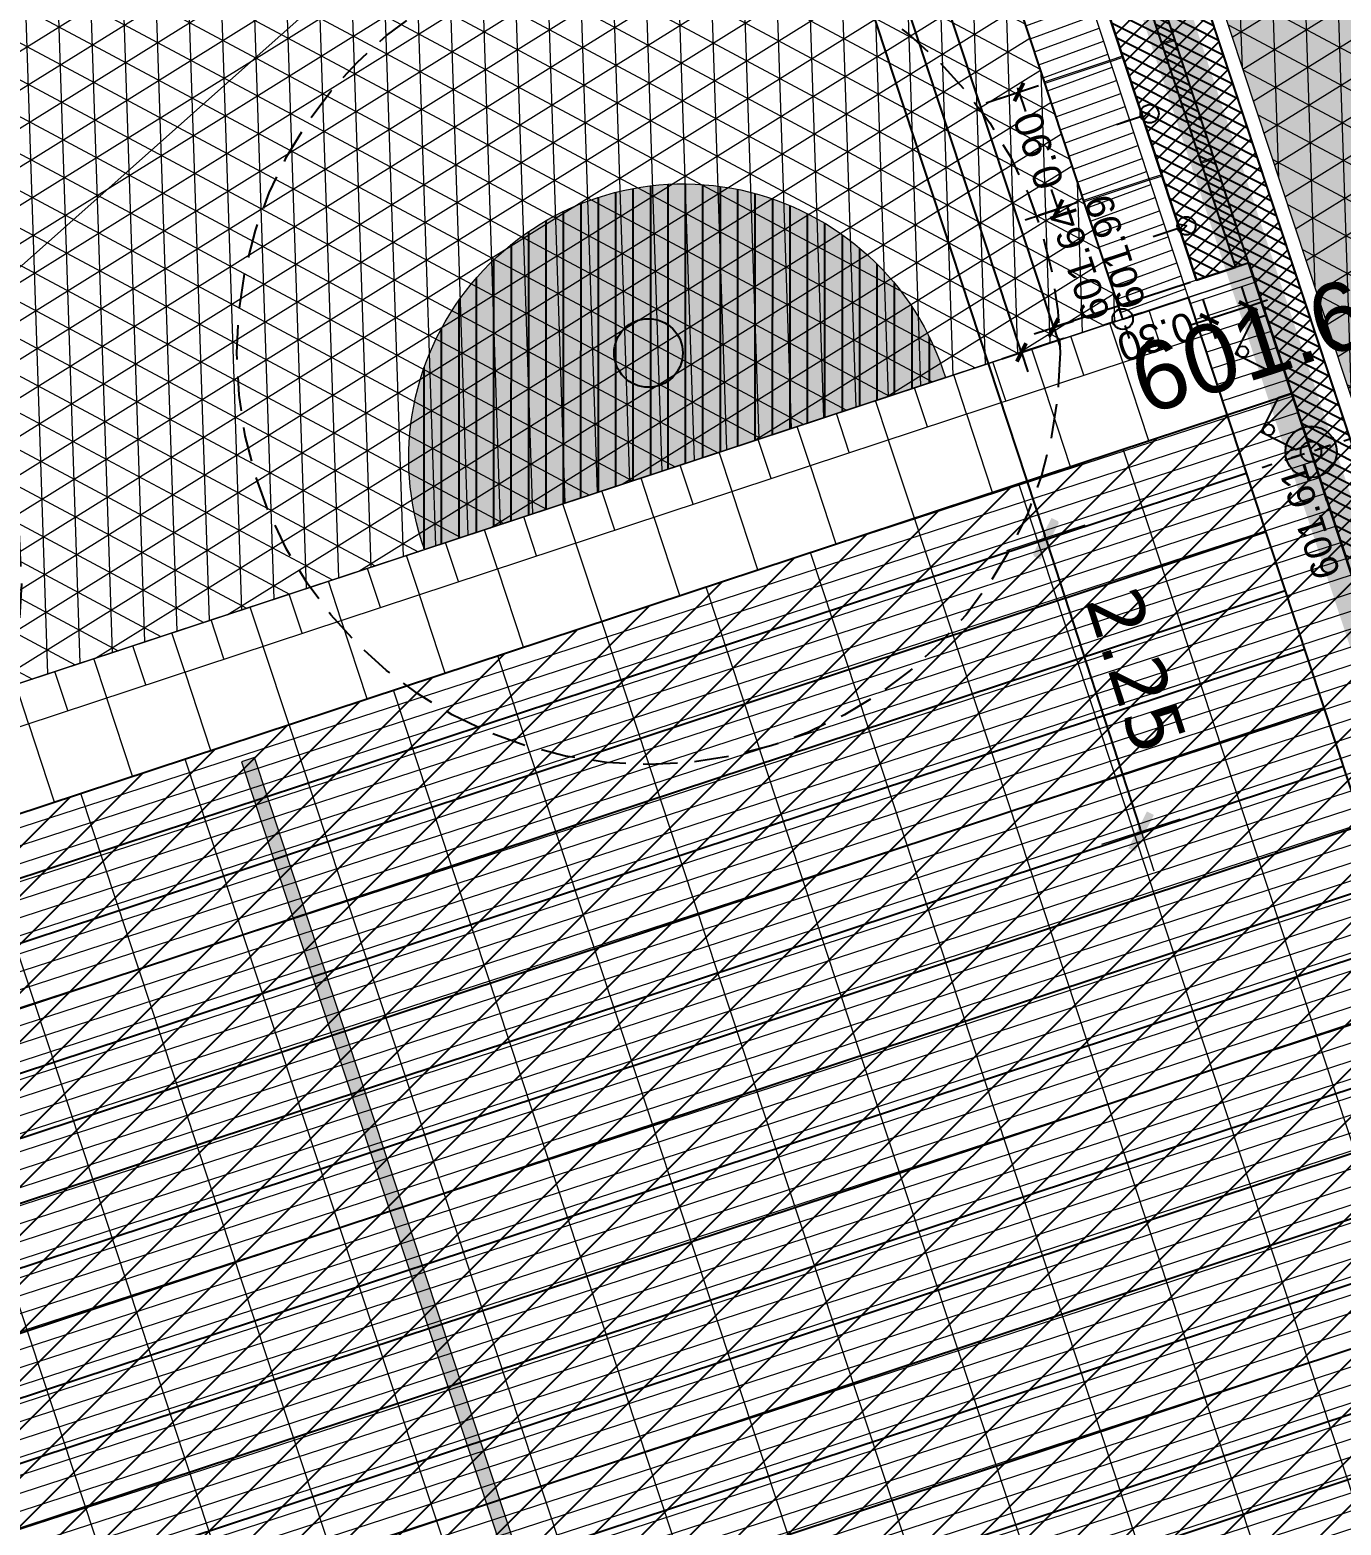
# Model space of a CAD drawing. Header units: metres. Extents: x 678805 to 1359287, y 2747329 to 5497370.
# Drawn here: x 679721.84 to 679731.4, y 2748608.39 to 2748619.29 of the extents above; entities that cross this region are included whole.
import ezdxf
from ezdxf.enums import TextEntityAlignment as Align

# ---------------------------------------------------------------- set-up
doc = ezdxf.new("R2010")
doc.units = ezdxf.units.M
for name, pattern in [('XREF_MON_BUILDINGS$0$DASHEDX2', [1.5, 1, -0.5]), ('XREF_MON_SFT_TREES$0$HIDDEN', [0.375, 0.25, -0.125]), ('XREF_MON_WATERFEATURE$0$DASHEDX2', [1.5, 1, -0.5])]:
    doc.linetypes.add(name, pattern=pattern)
for name, color, linetype in [('00_XREF_MON_HSC_PAVEMENT', 7, 'Continuous'), ('00_XREF_TWQ_BUILDINGS', 7, 'Continuous'), ('00_XREF_TWQ_SFT_TREES', 7, 'Continuous'), ('XREF_MON_BUILDINGS$0$02-L-05 Stair', 6, 'Continuous'), ('XREF_MON_BUILDINGS$0$02-L-05 Stair_Levels', 81, 'Continuous'), ('XREF_MON_BUILDINGS$0$COTAUX', 7, 'Continuous'), ('XREF_MON_GENERAL_LAYOUT$0$02-L-Edge Line', 4, 'Continuous'), ('XREF_MON_GENERAL_LAYOUT$0$02-L-Edge Line Stair +10cm', 6, 'Continuous'), ('XREF_MON_HSC_PAVEMENT$0$02-L-Waterfeatures 01', 151, 'Continuous'), ('XREF_MON_HSC_PAVEMENT$0$03-TR-Tree Pit_Green', 74, 'Continuous'), ('XREF_MON_SFT_TREES$0$SL_TREE_CANOPY', 251, 'XREF_MON_SFT_TREES$0$HIDDEN'), ('XREF_MON_SFT_TREES$0$SL_TREE_TRUNK', 251, 'Continuous'), ('XREF_MON_WATERFEATURE$0$00_WF_Return', 150, 'Continuous'), ('XREF_MON_WATERFEATURE$0$00_WF_Supply', 170, 'Continuous'), ('XREF_MON_WATERFEATURE$0$02-L-Waterfeatures 02', 152, 'Continuous'), ('XREF_MON_WATERFEATURE$0$COTAUX', 7, 'Continuous')]:
    doc.layers.add(name, color=color, linetype=linetype)
for name, color, linetype, true_color in [('02-L-Waterfeatures 01', 7, 'Continuous', 0x4da6ff), ('XREF_MON_HSC_PAVEMENT$0$03-TR-Tree Pit_White', 7, 'Continuous', 0xfcfcfc), ('XREF_MON_SFT_TREES$0$SL_TREE__DELONIX_REGIA', 7, 'Continuous', 0x8f2400), ('XREF_MON_SFT_TREES$0$SL_TREE_PROSOPIS_CINERARIA', 7, 'Continuous', 0x5f7f00), ('XREF_MON_WATERFEATURE$0$01-TX-Cotes_1-100', 7, 'Continuous', 0x3f5f7f), ('XREF_MON_WATERFEATURE$0$01-TX-Dimensions_1-100', 7, 'Continuous', 0x3f5f7f), ('XREF_MON_WATERFEATURE$0$02-L-Waterfeatures 01', 7, 'Continuous', 0x4da6ff)]:
    doc.layers.add(name, color=color, linetype=linetype, true_color=true_color)
for name, color, linetype, lineweight in [('XREF_MON_BUILDINGS$0$02-L-02 Retaining walls', 4, 'Continuous', 5), ('XREF_MON_BUILDINGS$0$02-L-02 Retaining walls_levels', 21, 'Continuous', 5), ('XREF_MON_GENERAL_LAYOUT$0$02-L-Level Curves 0.25-0.75m', 33, 'Continuous', 5), ('XREF_MON_GENERAL_LAYOUT$0$02-L-Material Change', 251, 'Continuous', 5), ('XREF_MON_GENERAL_LAYOUT$0$04-BK-Tree Pit', 6, 'Continuous', 5), ('XREF_MON_HSC_FURNITURE$0$05-Railing', 8, 'Continuous', 13), ('XREF_MON_HSC_PAVEMENT$0$02-L-B-Flat Bar', 251, 'Continuous', 5), ('XREF_MON_HSC_PAVEMENT$0$04-BK-Tree Pit', 6, 'Continuous', 5)]:
    doc.layers.add(name, color=color, linetype=linetype, lineweight=lineweight)
for name, color, linetype, lineweight, true_color in [('XREF_MON_HSC_PAVEMENT$0$02-L-Joints-Paviment_07_Natural Stone', 7, 'Continuous', 5, 0x998833), ('XREF_MON_HSC_PAVEMENT$0$02-L-Joints-Paviment_07_Precast Concrete Blocks 60X40', 7, 'Continuous', 5, 0x999999), ('XREF_MON_HSC_PAVEMENT$0$03-TR-Pavement_05_Precast irregular Concrete Blocks_Open Joint', 7, 'Continuous', 5, 0x82ae7e), ('XREF_MON_HSC_PAVEMENT$0$03-TR-Pavement_07_Precast Concrete Blocks 60X40', 7, 'Continuous', 5, 0x999999), ('XREF_MON_HSC_PAVEMENT$0$03-TR-Pavement_07_Precast irregular Concrete Blocks', 7, 'Continuous', 5, 0xb3b3b3), ('XREF_MON_HSC_PAVEMENT$0$03-TR-Pavement_08_Natural Stone Bleachers', 7, 'Continuous', 5, 0x969696), ('XREF_MON_WATERFEATURE$0$02-L-projecció 2', 7, 'Continuous', 5, 0x636363)]:
    doc.layers.add(name, color=color, linetype=linetype, lineweight=lineweight, true_color=true_color)
doc.layers.get('XREF_MON_SFT_TREES$0$SL_TREE__DELONIX_REGIA').off()
doc.layers.get('XREF_MON_SFT_TREES$0$SL_TREE_PROSOPIS_CINERARIA').off()
doc.styles.add('XREF_MON_BUILDINGS$0$E200', font='verdana.ttf', dxfattribs={"height": 0.4})
doc.styles.add('XREF_MON_BUILDINGS$0$Standard', font='arial.ttf')
doc.styles.add('XREF_MON_GENERAL_LAYOUT$0$Standard', font='arial.ttf')
doc.styles.add('XREF_MON_WATERFEATURE$0$Standard', font='arial.ttf')
doc.dimstyles.new('XREF_MON_BUILDINGS$0$E200', dxfattribs={"dimscale": 0.03, "dimtxt": 12, "dimasz": 1, "dimexe": 0.1, "dimexo": 1, "dimgap": 4, "dimtad": 1, "dimzin": 0, "dimdsep": 46, "dimtxsty": 'XREF_MON_BUILDINGS$0$E200', "dimblk1": 'XREF_MON_BUILDINGS$0$LINCOT200', "dimblk2": 'XREF_MON_BUILDINGS$0$LINCOT200', "dimsah": 1, "dimcen": 0.1, "dimdle": 0.1, "dimse1": 1, "dimse2": 1, "dimclrt": 256, "dimadec": 0, "dimazin": 0, "dimtfac": 0.015385, "dimtofl": 0, "dimtmove": 0, "dimatfit": 3, "dimldrblk": 'XREF_MON_BUILDINGS$0$LINCOT200', "dimfxl": 1, "dimtolj": 1, "dimtzin": 0, "dimarcsym": 0})
doc.dimstyles.new('XREF_MON_WATERFEATURE$0$E100', dxfattribs={"dimscale": 0.03, "dimtxt": 7, "dimasz": 0.5, "dimexe": 0.1, "dimexo": 15, "dimgap": 4, "dimtad": 1, "dimzin": 0, "dimdsep": 46, "dimtxsty": 'XREF_MON_WATERFEATURE$0$Standard', "dimblk1": 'XREF_MON_WATERFEATURE$0$LINCOT200', "dimblk2": 'XREF_MON_WATERFEATURE$0$LINCOT200', "dimsah": 1, "dimcen": 0.1, "dimdle": 0.1, "dimclrt": 256, "dimadec": 0, "dimazin": 0, "dimtfac": 0.015385, "dimtofl": 0, "dimtmove": 0, "dimatfit": 3, "dimldrblk": 'XREF_MON_WATERFEATURE$0$LINCOT200', "dimfxl": 1, "dimtolj": 1, "dimtzin": 0, "dimarcsym": 0})
pattern_1 = [(153.27658, (679698.597606, 2748608.8855), (-0.03569367, -0.07089677), [])]

# ---------------------------------------------------------------- blocks, each defined once
blk = doc.blocks.new('XREF_MON_BUILDINGS$0$Cotes Altimetriques')
at = {"linetype": 'XREF_MON_BUILDINGS$0$DASHEDX2', "ltscale": 0.5}
for points in [[(0, -1.5), (0, 1.5)], [(1.5, 0), (-1.5, 0)]]:
    blk.add_lwpolyline(points, dxfattribs=at)
blk.add_circle((0, 0), 0.75)
at = {"ltscale": 0.3, "style": 'XREF_MON_BUILDINGS$0$Standard'}
blk.add_attdef('COTES', text='', height=2, dxfattribs=at).set_placement((0, 3.5), align=Align.MIDDLE)
blk = doc.blocks.new('XREF_MON_BUILDINGS$0$LINCOT200')
for p, q in [((0, -10), (0, 10)), ((0, 0), (10, 0))]:
    blk.add_line(p, q)
at = {"const_width": 1.88}
blk.add_lwpolyline([(3.54, -3.54), (-3.54, 3.54)], dxfattribs=at)
at = {"layer": 'XREF_MON_BUILDINGS$0$COTAUX'}
blk.add_line((0, 0), (-1.25, 0), dxfattribs=at)
blk = doc.blocks.new('*D232')
at = {"layer": 'DEFPOINTS', "color": 0, "transparency": 16777216}
for p in [(679724.956, 2748635.067), (679731.162, 2748616.202), (679729.251, 2748615.574)]:
    blk.add_point(p, dxfattribs=at)
at = {"layer": 'XREF_MON_BUILDINGS$0$02-L-02 Retaining walls_levels', "color": 0, "lineweight": -2, "transparency": 16777216}
blk.add_line((679723.054, 2748634.41), (679729.241, 2748615.602), dxfattribs=at)
at = {"layer": 'XREF_MON_BUILDINGS$0$02-L-02 Retaining walls_levels', "color": 0, "lineweight": -2, "transparency": 16777216, "xscale": 0.03, "yscale": 0.03, "zscale": 0.03}
for p, rotation in [((679723.045, 2748634.438), 108.2093313821452), ((679729.251, 2748615.574), 288.2093313821453)]:
    blk.add_blockref('XREF_MON_BUILDINGS$0$LINCOT200', p, dxfattribs=dict(at, rotation=rotation))
at = {"layer": 'XREF_MON_BUILDINGS$0$02-L-02 Retaining walls_levels', "transparency": 16777216, "insert": (679726.46, 2748625.109), "char_height": 0.4, "attachment_point": 5, "rotation": 288.2093, "style": 'XREF_MON_BUILDINGS$0$E200'}
blk.add_mtext('\\A1;19.86', dxfattribs=at)
blk = doc.blocks.new('*D148')
at = {"layer": 'DEFPOINTS', "color": 0, "transparency": 16777216}
for p in [(679731.182, 2748616.212), (679731.877, 2748614.072), (679729.943, 2748613.444)]:
    blk.add_point(p, dxfattribs=at)
at = {"layer": 'XREF_MON_BUILDINGS$0$02-L-02 Retaining walls_levels', "color": 0, "lineweight": -2, "transparency": 16777216}
blk.add_line((679729.257, 2748615.555), (679729.933, 2748613.472), dxfattribs=at)
at = {"layer": 'XREF_MON_BUILDINGS$0$02-L-02 Retaining walls_levels', "color": 0, "lineweight": -2, "transparency": 16777216, "xscale": 0.03, "yscale": 0.03, "zscale": 0.03}
for p, rotation in [((679729.247, 2748615.584), 107.9999999962709), ((679729.943, 2748613.444), 287.9999999962709)]:
    blk.add_blockref('XREF_MON_BUILDINGS$0$LINCOT200', p, dxfattribs=dict(at, rotation=rotation))
at = {"layer": 'XREF_MON_BUILDINGS$0$02-L-02 Retaining walls_levels', "transparency": 16777216, "insert": (679729.907, 2748614.615), "char_height": 0.4, "attachment_point": 5, "rotation": 288, "style": 'XREF_MON_BUILDINGS$0$E200'}
blk.add_mtext('\\A1;2.25', dxfattribs=at)
blk = doc.blocks.new('XREF_MON_SFT_TREES$0$Prosopis_cineraria')
h = blk.add_hatch()
h.set_pattern_fill('ANSI31', color=256, scale=0.1)
edge = h.paths.add_edge_path()
edge.add_arc((0, 0), 4, 0, 360)
at = {"layer": 'XREF_MON_SFT_TREES$0$SL_TREE_TRUNK'}
h = blk.add_hatch(color=256, dxfattribs=at)
h.dxf.hatch_style = 1
edge = h.paths.add_edge_path()
edge.add_arc((0, 0), 0.25, 0, 360)
at = {"layer": 'XREF_MON_SFT_TREES$0$SL_TREE_CANOPY', "linetype": 'XREF_MON_SFT_TREES$0$HIDDEN'}
blk.add_circle((0, 0), 4, dxfattribs=at)
at = {"layer": 'XREF_MON_SFT_TREES$0$SL_TREE_TRUNK'}
blk.add_circle((0, 0), 0.25, dxfattribs=at)
blk = doc.blocks.new('XREF_MON_SFT_TREES$0$Delonix_regia')
h = blk.add_hatch()
h.set_pattern_fill('ANSI31', color=256, scale=0.1)
edge = h.paths.add_edge_path()
edge.add_arc((0, 0), 3, -25.4481, 334.5519)
at = {"layer": 'XREF_MON_SFT_TREES$0$SL_TREE_TRUNK'}
h = blk.add_hatch(color=256, dxfattribs=at)
h.dxf.hatch_style = 1
edge = h.paths.add_edge_path()
edge.add_arc((0, 0), 0.25, 0, 360)
at = {"layer": 'XREF_MON_SFT_TREES$0$SL_TREE_CANOPY', "linetype": 'XREF_MON_SFT_TREES$0$HIDDEN'}
blk.add_circle((0, 0), 3, dxfattribs=at)
at = {"layer": 'XREF_MON_SFT_TREES$0$SL_TREE_TRUNK'}
blk.add_circle((0, 0), 0.25, dxfattribs=at)
blk = doc.blocks.new('XREF_MON_SFT_TREES')
at = {"layer": 'XREF_MON_SFT_TREES$0$SL_TREE__DELONIX_REGIA', "rotation": 25.44812939262281}
blk.add_blockref('XREF_MON_SFT_TREES$0$Delonix_regia', (679726.352, 2748616.933), dxfattribs=at)
at = {"layer": 'XREF_MON_SFT_TREES$0$SL_TREE_PROSOPIS_CINERARIA', "rotation": 25.44812939262281}
blk.add_blockref('XREF_MON_SFT_TREES$0$Prosopis_cineraria', (679717.781, 2748615.251), dxfattribs=at)
blk = doc.blocks.new('XREF_MON_HSC_PAVEMENT$0$Tree Pit 4m CUT_')
at = {"layer": 'XREF_MON_HSC_PAVEMENT$0$03-TR-Tree Pit_Green'}
h = blk.add_hatch(dxfattribs=at)
h.set_pattern_fill('ANSI31', color=256, scale=0.04, angle=-135)
h.set_pattern_definition([(270, (679710.07951, 2748613.50847), (0.127, 2e-17), [])])
edge = h.paths.add_edge_path()
edge.add_line((1.899, 0.627), (-1.899, -0.627))
edge.add_arc((0.013, -0.039), 2, 197.1122, 379.4418)
at = {"layer": 'XREF_MON_HSC_PAVEMENT$0$03-TR-Tree Pit_White'}
h = blk.add_hatch(color=256, dxfattribs=at)
h.dxf.hatch_style = 1
edge = h.paths.add_edge_path()
edge.add_line((1.899, 0.627), (-1.899, -0.627))
edge.add_arc((0.013, -0.039), 2, 197.1122, 379.4418)
blk.add_lwpolyline([(-1.899, -0.627), (1.899, 0.627, -1.02054)], format="xyb", close=True)
blk = doc.blocks.new('*U494')
at = {"layer": 'XREF_MON_HSC_PAVEMENT$0$02-L-Joints-Paviment_07_Precast Concrete Blocks 60X40'}
blk.add_lwpolyline([(0.6, 0.003), (0.6, -0.597)], dxfattribs=at)
blk = doc.blocks.new('*U495')
at = {"layer": 'XREF_MON_HSC_PAVEMENT$0$02-L-Joints-Paviment_07_Precast Concrete Blocks 60X40', "color": 0, "linetype": 'ByBlock', "lineweight": -2, "transparency": 16777216, "rotation": 198.2705088030784}
for p in [(679730.568, 2748616.483), (679729.998, 2748616.295), (679729.429, 2748616.107), (679728.859, 2748615.919), (679728.289, 2748615.731), (679727.719, 2748615.543), (679727.15, 2748615.355), (679726.58, 2748615.167), (679726.01, 2748614.978), (679725.44, 2748614.79), (679724.871, 2748614.602), (679724.301, 2748614.414), (679723.731, 2748614.226), (679723.161, 2748614.038), (679722.592, 2748613.85), (679722.022, 2748613.662), (679721.452, 2748613.474), (679720.882, 2748613.286), (679720.313, 2748613.097), (679719.743, 2748612.909), (679719.173, 2748612.721), (679718.603, 2748612.533), (679718.034, 2748612.345), (679717.464, 2748612.157), (679716.894, 2748611.969)]:
    blk.add_blockref('*U494', p, dxfattribs=at)
blk = doc.blocks.new('*U496')
at = {"layer": 'XREF_MON_HSC_PAVEMENT$0$02-L-Joints-Paviment_07_Precast Concrete Blocks 60X40'}
blk.add_lwpolyline([(0, 0), (0, -0.3)], dxfattribs=at)
blk = doc.blocks.new('*U497')
at = {"layer": 'XREF_MON_HSC_PAVEMENT$0$02-L-Joints-Paviment_07_Precast Concrete Blocks 60X40', "color": 0, "linetype": 'ByBlock', "lineweight": -2, "transparency": 16777216, "rotation": 198.2705088030784}
for p in [(679730.38, 2748617.053), (679730.095, 2748616.959), (679729.81, 2748616.865), (679729.525, 2748616.771), (679728.956, 2748616.583), (679729.241, 2748616.677), (679728.671, 2748616.489), (679728.386, 2748616.395), (679728.101, 2748616.301), (679727.816, 2748616.207), (679727.531, 2748616.113), (679727.246, 2748616.018), (679726.677, 2748615.83), (679726.962, 2748615.924), (679726.392, 2748615.736), (679726.107, 2748615.642), (679725.822, 2748615.548), (679725.537, 2748615.454), (679725.252, 2748615.36), (679724.683, 2748615.172), (679724.967, 2748615.266), (679724.398, 2748615.078), (679724.113, 2748614.984), (679723.828, 2748614.89), (679723.543, 2748614.796), (679723.258, 2748614.702), (679722.688, 2748614.514), (679722.973, 2748614.608), (679722.403, 2748614.42), (679722.119, 2748614.326), (679721.834, 2748614.231), (679721.549, 2748614.137), (679721.264, 2748614.043), (679720.694, 2748613.855), (679720.979, 2748613.949), (679720.409, 2748613.761), (679720.124, 2748613.667), (679719.84, 2748613.573), (679719.555, 2748613.479), (679719.27, 2748613.385), (679718.985, 2748613.291), (679718.415, 2748613.103), (679718.7, 2748613.197), (679718.13, 2748613.009), (679717.845, 2748612.915), (679717.561, 2748612.821), (679717.276, 2748612.727), (679716.991, 2748612.633), (679716.421, 2748612.445), (679716.706, 2748612.539), (679716.136, 2748612.35), (679715.851, 2748612.256), (679715.566, 2748612.162)]:
    blk.add_blockref('*U496', p, dxfattribs=at)
blk = doc.blocks.new('XREF_MON_HSC_PAVEMENT')
at = {"layer": 'XREF_MON_HSC_PAVEMENT$0$02-L-Waterfeatures 01'}
h = blk.add_hatch(dxfattribs=at)
h.set_pattern_fill('ANSI31', color=256, scale=0.03)
h.set_pattern_definition([(45, (0, 0), (-0.067351920908, 0.067351920908), [])])
h.paths.add_polyline_path([(679730.347, 2748617.463), (679730.731, 2748617.59), (679731.997, 2748613.743), (679732.281, 2748613.837), (679726.025, 2748632.787), (679725.645, 2748632.662), (679725.36, 2748632.568)])
at = {"layer": 'XREF_MON_HSC_PAVEMENT$0$03-TR-Pavement_05_Precast irregular Concrete Blocks_Open Joint'}
h = blk.add_hatch(dxfattribs=at)
h.set_pattern_fill('SWAMP', color=256, scale=0.01)
h.set_pattern_definition([(0, (0, 0), (0.127, 0.219970452362), [0.03175, -0.22225]), (90, (0.01588, 0), (-0.127, 0.219970452362), [0.015875, -0.424065904724]), (90, (0.01984, 0), (-0.127, 0.219970452362), [0.0127, -0.427240904724]), (90, (0.0119, 0), (-0.127, 0.219970452362), [0.0127, -0.427240904724]), (60, (0.02381, 0), (-0.126999999827, 0.219970452462), [0.01016, -0.24384]), (120, (0.00794, 0), (-0.253999999827, 1e-10), [0.01016, -0.24384])])
edge = h.paths.add_edge_path()
edge.add_line((679731.987, 2748615.058), (679736.787, 2748616.643))
edge.add_line((679736.787, 2748616.643), (679725.305, 2748635.285))
edge.add_line((679725.305, 2748635.285), (679731.987, 2748615.058))
edge.add_line((679731.987, 2748615.058), (679736.787, 2748616.643))
at = {"layer": 'XREF_MON_HSC_PAVEMENT$0$03-TR-Pavement_07_Precast Concrete Blocks 60X40'}
h = blk.add_hatch(dxfattribs=at)
h.set_pattern_fill('ANSI31', color=256, scale=0.0315, angle=335)
h.set_pattern_definition([(20, (-31.1775, -10.29744), (-0.0342062895844, 0.0939810082364), [])])
h.paths.add_polyline_path([(679723.986, 2748634.816), (679724.859, 2748635.36), (679725.74, 2748632.694), (679725.265, 2748632.536), (679730.286, 2748617.338), (679729.809, 2748617.18)])
at = {"layer": 'XREF_MON_HSC_PAVEMENT$0$03-TR-Pavement_07_Precast irregular Concrete Blocks', "linetype": 'Continuous'}
h = blk.add_hatch(dxfattribs=at)
h.set_pattern_fill('NET3', color=256, scale=0.075, angle=91.9)
h.set_pattern_definition([(91.9, (679740.45094, 2748640.508), (-0.237994, -0.007895), []), (151.9, (679740.45094, 2748640.508), (-0.1121597, -0.2100565), []), (211.9, (679740.45094, 2748640.508), (0.1258344, -0.2021614), [])])
h.paths.add_polyline_path([(679736.503, 2748651.827), (679732.272, 2748653.945), (679740.726, 2748628.339), (679734.839, 2748624.679), (679729.839, 2748621.561), (679731.987, 2748615.058), (679746.25, 2748619.767), (679739.577, 2748639.964), (679740.102, 2748640.291), (679740.451, 2748640.508), (679742.683, 2748641.897), (679742.842, 2748641.643), (679742.842, 2748641.643)])
h = blk.add_hatch(dxfattribs=at)
h.set_pattern_fill('NET3', color=256, scale=0.075, angle=91.9)
h.set_pattern_definition([(91.9, (679724.85914, 2748635.36029), (-0.237994, -0.007895), []), (151.9, (679724.85914, 2748635.36029), (-0.1121597, -0.2100565), []), (211.9, (679724.85914, 2748635.36029), (0.1258344, -0.2021614), [])])
h.paths.add_polyline_path([(679727.248, 2748636.498), (679725.217, 2748635.233), (679725.218, 2748635.231)], flags=17)
h.paths.add_polyline_path([(679716.684, 2748648.798), (679725.139, 2748623.191), (679714.247, 2748616.412), (679715.549, 2748612.472), (679729.809, 2748617.18), (679723.986, 2748634.816), (679724.859, 2748635.36), (679727.091, 2748636.75), (679720.911, 2748646.68)])
at = {"layer": 'XREF_MON_HSC_PAVEMENT$0$03-TR-Pavement_08_Natural Stone Bleachers', "ltscale": 0.3}
h = blk.add_hatch(dxfattribs=at)
h.set_pattern_fill('ANSI31', color=256, scale=0.0393, angle=153)
h.set_pattern_definition([(198, (0, 0), (0.0385583680156, -0.118670454462), [])])
h.paths.add_polyline_path([(679699.013, 2748608.905), (679702.399, 2748598.649), (679764.765, 2748619.247), (679763.636, 2748622.665), (679763.157, 2748622.507), (679763.44, 2748621.653), (679748.613, 2748616.757), (679748.723, 2748616.424), (679748.438, 2748616.33), (679747.203, 2748620.082), (679746.724, 2748619.923), (679747.008, 2748619.064), (679732.18, 2748614.172), (679732.313, 2748613.742), (679732.027, 2748613.648), (679730.757, 2748617.497), (679730.286, 2748617.338), (679730.568, 2748616.483), (679715.733, 2748611.586), (679715.876, 2748611.157), (679715.589, 2748611.062), (679714.32, 2748614.908), (679713.848, 2748614.752), (679714.128, 2748613.897)])
at = {"layer": 'XREF_MON_HSC_PAVEMENT$0$02-L-B-Flat Bar'}
blk.add_lwpolyline([(679730.758, 2748617.494), (679715.451, 2748612.44)], dxfattribs=at)
at = {"layer": 'XREF_MON_HSC_PAVEMENT$0$02-L-Joints-Paviment_07_Natural Stone'}
for points in [[(679729.809, 2748616.233), (679732.349, 2748608.541)], [(679729.049, 2748615.982), (679731.589, 2748608.29)], [(679728.289, 2748615.731), (679730.829, 2748608.04)], [(679727.53, 2748615.48), (679730.07, 2748607.789)], [(679726.77, 2748615.229), (679729.31, 2748607.538)], [(679726.01, 2748614.978), (679728.55, 2748607.287)], [(679725.251, 2748614.728), (679727.791, 2748607.036)], [(679724.491, 2748614.477), (679727.031, 2748606.785)], [(679723.731, 2748614.226), (679726.271, 2748606.535)], [(679722.972, 2748613.975), (679725.512, 2748606.284)], [(679722.212, 2748613.724), (679724.752, 2748606.033)], [(679721.452, 2748613.474), (679723.992, 2748605.782)], [(679720.693, 2748613.223), (679723.233, 2748605.531)]]:
    blk.add_lwpolyline(points, dxfattribs=at)
at = {"layer": 'XREF_MON_HSC_PAVEMENT$0$02-L-Waterfeatures 01'}
blk.add_lwpolyline([(679725.645, 2748632.662), (679726.025, 2748632.787), (679732.281, 2748613.837), (679731.997, 2748613.743), (679730.731, 2748617.59), (679730.347, 2748617.463), (679725.36, 2748632.568), (679725.645, 2748632.662)], dxfattribs=at)
at = {"layer": 'XREF_MON_HSC_PAVEMENT$0$02-L-Joints-Paviment_07_Precast Concrete Blocks 60X40'}
for name in ['*U497', '*U495']:
    blk.add_blockref(name, (0, 0), dxfattribs=at)
at = {"layer": 'XREF_MON_HSC_PAVEMENT$0$04-BK-Tree Pit', "rotation": 180}
blk.add_blockref('XREF_MON_HSC_PAVEMENT$0$Tree Pit 4m CUT_', (679726.618, 2748616.127), dxfattribs=at)
blk = doc.blocks.new('XREF_MON_HSC_FURNITURE')
at = {"layer": 'XREF_MON_HSC_FURNITURE$0$05-Railing', "true_color": 0xfcfcfc, "extrusion": (-2.52198e-06, -8.32854e-07, 1)}
h = blk.add_hatch(color=7, dxfattribs=at)
h.dxf.hatch_style = 1
h.paths.add_polyline_path([(679725.972, 2748606.123), (679726.067, 2748606.154), (679723.481, 2748613.985), (679723.386, 2748613.953)])
blk.add_lwpolyline([(679717.991, 2748604.747), (679733.298, 2748609.802)])
at = {"layer": 'XREF_MON_HSC_FURNITURE$0$05-Railing', "extrusion": (-2.52198e-06, -8.32854e-07, 1), "elevation": -4.003}
blk.add_lwpolyline([(679726.067, 2748606.154), (679723.481, 2748613.985), (679723.386, 2748613.953), (679725.972, 2748606.123)], close=True, dxfattribs=at)
blk = doc.blocks.new('XREF_MON_GENERAL_LAYOUT$0$Tree Pit 4m CUT_')
blk.add_lwpolyline([(-1.899, -0.627), (1.899, 0.627, -1.02054)], format="xyb", close=True)
blk = doc.blocks.new('XREF_MON_GENERAL_LAYOUT')
at = {"layer": 'XREF_MON_GENERAL_LAYOUT$0$02-L-Edge Line', "ltscale": 0.3}
blk.add_lwpolyline([(679730.286, 2748617.338), (679731.556, 2748613.492), (679732.028, 2748613.648), (679724.859, 2748635.36)], dxfattribs=at)
at = {"layer": 'XREF_MON_GENERAL_LAYOUT$0$02-L-Edge Line Stair +10cm'}
for points in [[(679725.218, 2748635.23), (679732.313, 2748613.742)], [(679723.986, 2748634.817), (679729.808, 2748617.18)], [(679725.36, 2748632.568), (679730.347, 2748617.463)], [(679730.634, 2748617.558), (679725.645, 2748632.662)], [(679730.347, 2748617.463), (679730.634, 2748617.558)], [(679729.808, 2748617.18), (679730.286, 2748617.338)], [(679715.875, 2748611.157), (679730.709, 2748616.056)], [(679716.016, 2748610.729), (679730.851, 2748615.629)], [(679716.157, 2748610.302), (679730.992, 2748615.201)], [(679716.298, 2748609.875), (679731.133, 2748614.774)], [(679716.439, 2748609.447), (679731.274, 2748614.347)], [(679716.58, 2748609.02), (679731.415, 2748613.92)], [(679716.721, 2748608.593), (679731.556, 2748613.492)], [(679716.863, 2748608.166), (679732.169, 2748613.221)], [(679717.004, 2748607.738), (679732.31, 2748612.793)], [(679717.145, 2748607.311), (679732.451, 2748612.366)], [(679717.286, 2748606.884), (679732.592, 2748611.939)], [(679717.427, 2748606.456), (679732.733, 2748611.512)], [(679717.568, 2748606.029), (679732.874, 2748611.084)], [(679717.709, 2748605.602), (679733.016, 2748610.657)], [(679717.85, 2748605.174), (679733.157, 2748610.23)], [(679717.991, 2748604.747), (679733.298, 2748609.802)], [(679718.132, 2748604.32), (679733.439, 2748609.375)]]:
    blk.add_lwpolyline(points, dxfattribs=at)
at = {"layer": 'XREF_MON_GENERAL_LAYOUT$0$02-L-Level Curves 0.25-0.75m', "ltscale": 0.3}
blk.add_lwpolyline([(679699.964, 2748606.022), (679687.74, 2748601.69), (679644.74, 2748665.115), (679677.461, 2748674.229), (679716.762, 2748672.147), (679716.393, 2748662.194), (679718.15, 2748661.037), (679716.782, 2748659.82), (679721.093, 2748646.765), (679728.935, 2748634.165), (679725.944, 2748632.076), (679730.758, 2748617.494), (679729.809, 2748617.18), (679727.886, 2748623.003), (679715.336, 2748611.832)], dxfattribs=at)
at = {"layer": 'XREF_MON_GENERAL_LAYOUT$0$02-L-Material Change', "ltscale": 0.3}
for points in [[(679725.305, 2748635.285), (679731.987, 2748615.058)], [(679724.422, 2748635.088), (679730.286, 2748617.338)], [(679730.634, 2748617.558), (679730.727, 2748617.589)], [(679730.347, 2748617.463), (679730.255, 2748617.433)], [(679730.286, 2748617.338), (679730.758, 2748617.494)], [(679715.451, 2748612.44), (679729.809, 2748617.18)], [(679715.546, 2748612.154), (679730.38, 2748617.053)], [(679715.734, 2748611.584), (679730.568, 2748616.483)]]:
    blk.add_lwpolyline(points, dxfattribs=at)
at = {"layer": 'XREF_MON_GENERAL_LAYOUT$0$04-BK-Tree Pit', "rotation": 180}
blk.add_blockref('XREF_MON_GENERAL_LAYOUT$0$Tree Pit 4m CUT_', (679726.618, 2748616.127), dxfattribs=at)
at = {"style": 'XREF_MON_GENERAL_LAYOUT$0$Standard'}
for tag, rotation, p in [('604,00', 330.2643, (679905.77, 2748776.558)), ('603,00', 330.2643, (679901.861, 2748753.477)), ('600,00', 133.826, (679944.597, 2748745.153)), ('602,00', 330.2643, (679883.319, 2748738.727)), ('601,00', 117.8906, (679920.972, 2748732.87)), ('601,00', 330.2643, (679864.777, 2748723.976)), ('600,00', 40.8833, (679777.405, 2748705.444, 1.17)), ('602,00', 330.2643, (679941.275, 2748705.483)), ('601,00', 40.8833, (679701.798, 2748703.889, 1.17)), ('598,00', 62.091, (679810.267, 2748702.619)), ('600,00', 330.2643, (679877.781, 2748691.131)), ('600,00', 19.5511, (679920.444, 2748685.496)), ('601,00', 330.2643, (679934.813, 2748683.804)), ('599,00', 330.2643, (679854.567, 2748679.061)), ('600,00', 88.3928, (679743.913, 2748675.572)), ('599,00', 20.6086, (679924.26, 2748675.216)), ('601,00', 88.3928, (679728.035, 2748671.318, -2)), ('602,00', 88.3928, (679711.826, 2748665.966, -1)), ('603,00', 88.3928, (679695.615, 2748660.611)), ('599,00', 40.8833, (679788.807, 2748655.829, 1.17)), ('601,00', 40.8833, (679627.612, 2748644.603, 1.17)), ('603,00', 41.7058, (679702.499, 2748628.484, 1.17)), ('600,00', 40.8833, (679645.925, 2748597.926, 1.17)), ('599,00', 34.2277, (679673.574, 2748555.136, 5.34))]:
    blk.add_attdef(tag, text='', height=1, rotation=rotation, dxfattribs=at).set_placement(p, align=Align.MIDDLE)
at = {"ltscale": 0.3, "style": 'XREF_MON_GENERAL_LAYOUT$0$Standard'}
for tag, rotation, p in [('603,50', 330.2643, (679911.501, 2748760.57)), ('602,50', 330.2643, (679892.865, 2748745.846)), ('600,50', 133.826, (679933.048, 2748738.729)), ('601,50', 330.2643, (679873.581, 2748731.671)), ('601,50', 101.2857, (679909.522, 2748726.945)), ('602,50', 330.2643, (679948.625, 2748713.86)), ('600,50', 39.606, (679743.243, 2748706.971)), ('600,50', 330.2643, (679880.266, 2748702.726)), ('600,50', 17.3537, (679917.615, 2748690.554)), ('599,50', 330.2643, (679867.197, 2748684.716)), ('599,50', 18.8944, (679921.71, 2748680.578)), ('599,50', 39.606, (679778.991, 2748677.241)), ('600,50', 88.3928, (679735.925, 2748673.586)), ('601,50', 88.3928, (679719.906, 2748668.581)), ('602,50', 88.3928, (679703.474, 2748663.452)), ('598,50', 330.2643, (679861.765, 2748662.397)), ('601,50', 39.606, (679610.513, 2748662.061)), ('600,00', 41.7058, (679752.308, 2748637.685)), ('601,00', 41.7058, (679736.044, 2748634.538)), ('599,00', 35.0835, (679763.043, 2748634.415, 1.17)), ('602,00', 41.7058, (679720.174, 2748633.096, 1.17)), ('600,00', 35.0835, (679747.063, 2748629.903, 1.17)), ('601,00', 35.0835, (679731.246, 2748625.239, 1.17)), ('600,50', 39.606, (679636.92, 2748621.339)), ('602,00', 35.0835, (679715.4, 2748620.639, 1.17)), ('599,50', 28.7604, (679659.482, 2748574.323))]:
    blk.add_attdef(tag, text='', height=1, rotation=rotation, dxfattribs=at).set_placement(p, align=Align.MIDDLE)
blk = doc.blocks.new('*U600')
at = {"linetype": 'XREF_MON_WATERFEATURE$0$DASHEDX2', "ltscale": 0.5}
for points in [[(0, -1.5), (0, 1.5)], [(1.5, 0), (-1.5, 0)]]:
    blk.add_lwpolyline(points, dxfattribs=at)
blk.add_circle((0, 0), 0.75)
at = {"ltscale": 0.3, "style": 'XREF_MON_WATERFEATURE$0$Standard'}
blk.add_attdef('COTES', text='', height=2, dxfattribs=at).set_placement((4.81, 1.75), align=Align.MIDDLE)
blk = doc.blocks.new('*U601')
at = {"linetype": 'XREF_MON_WATERFEATURE$0$DASHEDX2', "ltscale": 0.5}
for points in [[(0, -1.5), (0, 1.5)], [(1.5, 0), (-1.5, 0)]]:
    blk.add_lwpolyline(points, dxfattribs=at)
blk.add_circle((0, 0), 0.75)
at = {"ltscale": 0.3, "style": 'XREF_MON_WATERFEATURE$0$Standard'}
blk.add_attdef('COTES', text='', height=2, dxfattribs=at).set_placement((4.82, -1), align=Align.MIDDLE)
blk = doc.blocks.new('*U598')
at = {"linetype": 'XREF_MON_WATERFEATURE$0$DASHEDX2', "ltscale": 0.5}
for points in [[(0, -1.5), (0, 1.5)], [(1.5, 0), (-1.5, 0)]]:
    blk.add_lwpolyline(points, dxfattribs=at)
blk.add_circle((0, 0), 0.75)
at = {"ltscale": 0.3, "style": 'XREF_MON_WATERFEATURE$0$Standard'}
blk.add_attdef('COTES', text='', height=2, dxfattribs=at).set_placement((-4.86, 1.68), align=Align.MIDDLE)
blk = doc.blocks.new('XREF_MON_WATERFEATURE$0$LINCOT200')
for p, q in [((0, -10), (0, 10)), ((0, 0), (10, 0))]:
    blk.add_line(p, q)
at = {"const_width": 1.88}
blk.add_lwpolyline([(3.54, -3.54), (-3.54, 3.54)], dxfattribs=at)
at = {"layer": 'XREF_MON_WATERFEATURE$0$COTAUX'}
blk.add_line((0, 0), (-1.25, 0), dxfattribs=at)
blk = doc.blocks.new('*D793')
at = {"layer": 'DEFPOINTS', "color": 0, "transparency": 16777216}
for p in [(679729.751, 2748621.506), (679733.579, 2748614.263), (679732.282, 2748613.835)]:
    blk.add_point(p, dxfattribs=at)
at = {"layer": 'XREF_MON_WATERFEATURE$0$01-TX-Dimensions_1-100', "color": 0, "lineweight": -2, "transparency": 16777216}
for p, q in [((679730.178, 2748621.647), (679731.051, 2748621.935)), ((679731.052, 2748621.92), (679732.19, 2748618.472)), ((679733.574, 2748614.277), (679732.437, 2748617.725)), ((679732.71, 2748613.976), (679733.582, 2748614.264))]:
    blk.add_line(p, q, dxfattribs=at)
at = {"layer": 'XREF_MON_WATERFEATURE$0$01-TX-Dimensions_1-100', "color": 0, "lineweight": -2, "transparency": 16777216, "xscale": 0.015, "yscale": 0.015, "zscale": 0.015}
for p, rotation in [((679731.048, 2748621.934), 108.2613249877865), ((679733.579, 2748614.263), 288.2613249877865)]:
    blk.add_blockref('XREF_MON_WATERFEATURE$0$LINCOT200', p, dxfattribs=dict(at, rotation=rotation))
at = {"layer": 'XREF_MON_WATERFEATURE$0$01-TX-Dimensions_1-100', "transparency": 16777216, "insert": (679732.313, 2748618.099), "char_height": 0.21, "attachment_point": 5, "rotation": 108.2613, "style": 'XREF_MON_WATERFEATURE$0$Standard'}
blk.add_mtext('\\A1;8.08', dxfattribs=at)
blk = doc.blocks.new('*D794')
at = {"layer": 'DEFPOINTS', "color": 0, "transparency": 16777216}
for p in [(679723.985, 2748634.818), (679723.248, 2748634.574), (679729.808, 2748617.18)]:
    blk.add_point(p, dxfattribs=at)
at = {"layer": 'XREF_MON_WATERFEATURE$0$01-TX-Dimensions_1-100', "color": 0, "lineweight": -2, "transparency": 16777216}
for p, q in [((679723.558, 2748634.677), (679723.245, 2748634.573)), ((679723.252, 2748634.56), (679726.862, 2748623.627)), ((679729.066, 2748616.951), (679727.153, 2748622.745)), ((679729.381, 2748617.039), (679729.068, 2748616.936))]:
    blk.add_line(p, q, dxfattribs=at)
at = {"layer": 'XREF_MON_WATERFEATURE$0$01-TX-Dimensions_1-100', "color": 0, "lineweight": -2, "transparency": 16777216, "xscale": 0.015, "yscale": 0.015, "zscale": 0.015}
for p, rotation in [((679723.248, 2748634.574), 108.2713974261389), ((679729.071, 2748616.937), 288.2713974261389)]:
    blk.add_blockref('XREF_MON_WATERFEATURE$0$LINCOT200', p, dxfattribs=dict(at, rotation=rotation))
at = {"layer": 'XREF_MON_WATERFEATURE$0$01-TX-Dimensions_1-100', "transparency": 16777216, "insert": (679727.007, 2748623.186), "char_height": 0.21, "attachment_point": 5, "rotation": 108.2714, "style": 'XREF_MON_WATERFEATURE$0$Standard'}
blk.add_mtext('\\A1;18.57', dxfattribs=at)
blk = doc.blocks.new('*D795')
at = {"layer": 'DEFPOINTS', "color": 0, "transparency": 16777216}
for p in [(679725.74, 2748632.694), (679724.319, 2748632.225), (679730.727, 2748617.588)]:
    blk.add_point(p, dxfattribs=at)
at = {"layer": 'XREF_MON_WATERFEATURE$0$01-TX-Dimensions_1-100', "color": 0, "lineweight": -2, "transparency": 16777216}
for p, q in [((679725.313, 2748632.553), (679724.316, 2748632.224)), ((679724.324, 2748632.211), (679727.514, 2748622.547)), ((679729.301, 2748617.133), (679727.792, 2748621.703)), ((679730.3, 2748617.447), (679729.303, 2748617.118))]:
    blk.add_line(p, q, dxfattribs=at)
at = {"layer": 'XREF_MON_WATERFEATURE$0$01-TX-Dimensions_1-100', "color": 0, "lineweight": -2, "transparency": 16777216, "xscale": 0.015, "yscale": 0.015, "zscale": 0.015}
for p, rotation in [((679724.319, 2748632.225), 108.2689651346452), ((679729.306, 2748617.119), 288.2689651346453)]:
    blk.add_blockref('XREF_MON_WATERFEATURE$0$LINCOT200', p, dxfattribs=dict(at, rotation=rotation))
at = {"layer": 'XREF_MON_WATERFEATURE$0$01-TX-Dimensions_1-100', "transparency": 16777216, "insert": (679727.653, 2748622.125), "char_height": 0.21, "attachment_point": 5, "rotation": 108.269, "style": 'XREF_MON_WATERFEATURE$0$Standard'}
blk.add_mtext('\\A1;15.91', dxfattribs=at)
blk = doc.blocks.new('*D797')
at = {"layer": 'DEFPOINTS', "color": 0, "transparency": 16777216}
for p in [(679730.63, 2748617.556), (679730.346, 2748617.463), (679730.44, 2748617.18)]:
    blk.add_point(p, dxfattribs=at)
at = {"layer": 'XREF_MON_WATERFEATURE$0$01-TX-Dimensions_1-100', "color": 0, "lineweight": -2, "transparency": 16777216}
for p, q in [((679730.709, 2748617.268), (679730.454, 2748617.184)), ((679730.771, 2748617.129), (679730.724, 2748617.27)), ((679730.44, 2748617.18), (679730.425, 2748617.175)), ((679730.487, 2748617.035), (679730.441, 2748617.177))]:
    blk.add_line(p, q, dxfattribs=at)
at = {"layer": 'XREF_MON_WATERFEATURE$0$01-TX-Dimensions_1-100', "color": 0, "lineweight": -2, "transparency": 16777216, "xscale": 0.015, "yscale": 0.015, "zscale": 0.015}
for p, rotation in [((679730.723, 2748617.273), 18.2277938631466), ((679730.44, 2748617.18), 198.2277938631466)]:
    blk.add_blockref('XREF_MON_WATERFEATURE$0$LINCOT200', p, dxfattribs=dict(at, rotation=rotation))
at = {"layer": 'XREF_MON_WATERFEATURE$0$01-TX-Dimensions_1-100', "transparency": 16777216, "insert": (679730.053, 2748617.052), "char_height": 0.21, "attachment_point": 5, "rotation": 198.2278, "style": 'XREF_MON_WATERFEATURE$0$Standard'}
blk.add_mtext('\\A1;0.30', dxfattribs=at)
blk = doc.blocks.new('*D803')
at = {"layer": 'DEFPOINTS', "color": 0, "transparency": 16777216}
for p in [(679729.053, 2748618.836), (679729.241, 2748618.899), (679729.526, 2748618.045)]:
    blk.add_point(p, dxfattribs=at)
at = {"layer": 'XREF_MON_WATERFEATURE$0$01-TX-Dimensions_1-100', "color": 0, "lineweight": -2, "transparency": 16777216}
for p, q in [((679728.814, 2748618.757), (679729.05, 2748618.835)), ((679729.048, 2748618.851), (679729.044, 2748618.865)), ((679729.099, 2748617.903), (679729.335, 2748617.982)), ((679729.343, 2748617.968), (679729.348, 2748617.954))]:
    blk.add_line(p, q, dxfattribs=at)
at = {"layer": 'XREF_MON_WATERFEATURE$0$01-TX-Dimensions_1-100', "color": 0, "lineweight": -2, "transparency": 16777216, "xscale": 0.015, "yscale": 0.015, "zscale": 0.015}
for p, rotation in [((679729.053, 2748618.836), 288.4681539208261), ((679729.338, 2748617.983), 108.4681539208261)]:
    blk.add_blockref('XREF_MON_WATERFEATURE$0$LINCOT200', p, dxfattribs=dict(at, rotation=rotation))
at = {"layer": 'XREF_MON_WATERFEATURE$0$01-TX-Dimensions_1-100', "transparency": 16777216, "insert": (679729.196, 2748618.409), "char_height": 0.21, "attachment_point": 5, "rotation": 108.4682, "style": 'XREF_MON_WATERFEATURE$0$Standard'}
blk.add_mtext('\\A1;0.90', dxfattribs=at)
blk = doc.blocks.new('XREF_MON_WATERFEATURE$0$WF_R_Overflow')
at = {"layer": 'XREF_MON_WATERFEATURE$0$00_WF_Return'}
blk.add_lwpolyline([(0.3, 0), (0.1, -0.2), (0, -0.2), (0, 0.2), (0.1, 0.2)], close=True, dxfattribs=at)
blk.add_circle((0.243, 0), 0.04, dxfattribs=at)
blk = doc.blocks.new('XREF_MON_WATERFEATURE$0$WF_S_Nozzle')
at = {"layer": 'XREF_MON_WATERFEATURE$0$00_WF_Supply'}
blk.add_lwpolyline([(0, 0), (-0.2, 0)], dxfattribs=at)
blk.add_lwpolyline([(0, 0.03), (0, -0.03), (0.055, 0)], close=True, dxfattribs=at)
blk.add_circle((0.055, 0), 0.0666, dxfattribs=at)
blk = doc.blocks.new('XREF_MON_BUILDINGS')
at = {"layer": 'XREF_MON_BUILDINGS$0$02-L-05 Stair'}
h = blk.add_hatch(dxfattribs=at)
h.set_pattern_fill('ANSI31', color=256, scale=2)
h.set_pattern_definition([(45, (0, 0), (-0.176776695297, 0.176776695297), [])])
h.paths.add_polyline_path([(679715.734, 2748611.583), (679731.041, 2748616.637), (679733.581, 2748608.948), (679718.274, 2748603.893)])
at = {"layer": 'XREF_MON_BUILDINGS$0$02-L-02 Retaining walls', "ltscale": 0.3, "const_width": 0.35}
blk.add_lwpolyline([(679731.888, 2748614.073), (679724.956, 2748635.067)], dxfattribs=at)
at = {"layer": 'XREF_MON_BUILDINGS$0$02-L-05 Stair'}
blk.add_lwpolyline([(679715.734, 2748611.583), (679731.041, 2748616.637), (679733.581, 2748608.948), (679718.274, 2748603.893)], close=True, dxfattribs=at)
at = {"layer": 'XREF_MON_BUILDINGS$0$02-L-02 Retaining walls_levels', "xscale": 0.2499999999999999, "yscale": 0.2499999999999999, "zscale": 0.2499999999999999, "rotation": 18}
blk.add_blockref('XREF_MON_BUILDINGS$0$Cotes Altimetriques', (679731.182, 2748616.212), dxfattribs=at).add_auto_attribs({'COTES': '601.61'})
at = {"layer": 'XREF_MON_BUILDINGS$0$02-L-05 Stair_Levels', "ltscale": 0.3, "xscale": 0.2499999999999999, "yscale": 0.2499999999999999, "zscale": 0.2499999999999999, "rotation": 18}
blk.add_blockref('XREF_MON_BUILDINGS$0$Cotes Altimetriques', (679731.182, 2748616.212), dxfattribs=at).add_auto_attribs({'COTES': '601.61'})
at = {"layer": 'XREF_MON_BUILDINGS$0$02-L-02 Retaining walls_levels'}
for p1, p2, distance, picture, middle in [((679724.956, 2748635.067), (679731.162, 2748616.202), -2.012, '*D232', (679726.46, 2748625.109)), ((679731.182, 2748616.212), (679731.877, 2748614.072), -2.034, '*D148', (679729.907, 2748614.615))]:
    dim = blk.add_aligned_dim(p1=p1, p2=p2, distance=distance, dimstyle='XREF_MON_BUILDINGS$0$E200', dxfattribs=at)
    dim.commit()
    dim.dimension.update_dxf_attribs({"geometry": picture, "text_midpoint": middle})
blk = doc.blocks.new('XREF_MON_WATERFEATURE')
at = {"layer": 'XREF_MON_WATERFEATURE$0$02-L-Waterfeatures 01'}
h = blk.add_hatch(dxfattribs=at)
h.set_pattern_fill('ANSI31', color=256, scale=0.025)
h.set_pattern_definition(pattern_1)
h.paths.add_polyline_path([(679725.7398, 2748632.6932), (679726.0246, 2748632.7873), (679733.8653, 2748609.041), (679733.5795, 2748608.9492)])
h = blk.add_hatch(dxfattribs=at)
h.set_pattern_fill('ANSI31', color=256, scale=0.025)
h.set_pattern_definition(pattern_1)
h.paths.add_polyline_path([(679725.3599, 2748632.5678), (679730.3467, 2748617.4633), (679730.6344, 2748617.5583), (679725.645, 2748632.6624)])
at = {"layer": 'XREF_MON_WATERFEATURE$0$02-L-Waterfeatures 02'}
h = blk.add_hatch(dxfattribs=at)
h.set_pattern_fill('ANSI31', color=256, scale=0.015)
h.set_pattern_definition([(153.2765840036, (-2143402.68115, 2532064.533325), (-0.0214162038181, -0.0425380634141), [])])
h.paths.add_polyline_path([(679730.6344, 2748617.5583), (679730.7265, 2748617.5888), (679725.7398, 2748632.6932), (679725.6452, 2748632.662)])
at = {"layer": 'XREF_MON_WATERFEATURE$0$02-L-projecció 2'}
for points in [[(679730.1866, 2748619.2219), (679730.0948, 2748619.1916)], [(679730.1897, 2748619.2124), (679730.098, 2748619.1821)], [(679729.7122, 2748619.0652), (679729.2375, 2748618.9084)], [(679729.7154, 2748619.0557), (679729.2406, 2748618.8989)], [(679729.8067, 2748619.0964), (679729.715, 2748619.0661)], [(679729.8099, 2748619.087), (679729.7181, 2748619.0566)], [(679730.4732, 2748618.3582), (679730.3803, 2748618.3275)], [(679730.4763, 2748618.3487), (679730.3834, 2748618.318)], [(679729.9988, 2748618.2015), (679729.5241, 2748618.0447)], [(679730.002, 2748618.192), (679729.5272, 2748618.0352)], [(679730.0933, 2748618.2328), (679730.0004, 2748618.2021)], [(679730.0965, 2748618.2233), (679730.0035, 2748618.1926)]]:
    blk.add_lwpolyline(points, dxfattribs=at)
at = {"layer": 'XREF_MON_WATERFEATURE$0$00_WF_Supply'}
for name, p, rotation in [('XREF_MON_WATERFEATURE$0$WF_S_Nozzle', (679729.9525, 2748618.6599), 18.27138023310092), ('XREF_MON_WATERFEATURE$0$WF_S_Nozzle', (679730.2212, 2748617.843), 18.27138023310092), ('XREF_MON_WATERFEATURE$0$WF_R_Overflow', (679730.9149, 2748617.0191), 198.2717861488219), ('XREF_MON_WATERFEATURE$0$WF_R_Overflow', (679731.103, 2748616.4494), 198.2717861488219)]:
    blk.add_blockref(name, p, dxfattribs=dict(at, rotation=rotation))
at = {"layer": 'XREF_MON_WATERFEATURE$0$01-TX-Cotes_1-100', "ltscale": 0.3, "xscale": 0.1, "yscale": 0.1, "zscale": 0.1, "rotation": 108}
for name, p, values in [('*U601', (679729.8085, 2748617.1803), {'COTES': '601.99'}), ('*U600', (679729.8085, 2748617.1803), {'COTES': '601.64'}), ('*U598', (679731.1817, 2748616.2138), {'COTES': '601.61'})]:
    blk.add_blockref(name, p, dxfattribs=at).add_auto_attribs(values)
at = {"layer": 'XREF_MON_WATERFEATURE$0$01-TX-Dimensions_1-100'}
for base, p1, p2, angle, picture, middle in [((679723.2475, 2748634.574), (679729.8085, 2748617.1803), (679723.9853, 2748634.8176), 108.2714, '*D794', (679727.0073, 2748623.1863)), ((679724.319, 2748632.225), (679730.7269, 2748617.5884), (679725.7403, 2748632.6941), 108.26897, '*D795', (679727.6532, 2748622.1249))]:
    dim = blk.add_linear_dim(base=base, p1=p1, p2=p2, angle=angle, dimstyle='XREF_MON_WATERFEATURE$0$E100', override={"dimtad": 0}, dxfattribs=at)
    dim.commit()
    dim.dimension.update_dxf_attribs({"geometry": picture, "text_midpoint": middle, "dimtype": 129})
for p1, p2, distance, picture, middle in [((679729.7507, 2748621.5065), (679732.2822, 2748613.8348), 1.3657, '*D793', (679732.3134, 2748618.0986)), ((679729.5262, 2748618.0454), (679729.2411, 2748618.8991), 0.1981, '*D803', (679729.1957, 2748618.4095)), ((679730.6301, 2748617.5561), (679730.3464, 2748617.4627), 0.2981, '*D797', (679730.0527, 2748617.0522))]:
    dim = blk.add_aligned_dim(p1=p1, p2=p2, distance=distance, dimstyle='XREF_MON_WATERFEATURE$0$E100', override={"dimtad": 0}, dxfattribs=at)
    dim.commit()
    dim.dimension.update_dxf_attribs({"geometry": picture, "text_midpoint": middle})

msp = doc.modelspace()

# ---------------------------------------------------------------- block references
at = {"layer": '00_XREF_MON_HSC_PAVEMENT'}
msp.add_blockref('XREF_MON_HSC_PAVEMENT', (0, 0), dxfattribs=at)

# ---------------------------------------------------------------- next in the draw order: block references
at = {"layer": '00_XREF_TWQ_BUILDINGS'}
msp.add_blockref('XREF_MON_BUILDINGS', (0, 0), dxfattribs=at)

# ---------------------------------------------------------------- next in the draw order: block references
msp.add_blockref('XREF_MON_BUILDINGS', (0, 0))

# ---------------------------------------------------------------- next in the draw order: block references
msp.add_blockref('XREF_MON_HSC_FURNITURE', (0, 0), dxfattribs=at)
at = {"layer": '00_XREF_TWQ_SFT_TREES'}
msp.add_blockref('XREF_MON_SFT_TREES', (0, 0), dxfattribs=at)
at = {"layer": '02-L-Waterfeatures 01', "color": 18, "true_color": 0x000000}
for name in ['XREF_MON_WATERFEATURE', 'XREF_MON_GENERAL_LAYOUT']:
    msp.add_blockref(name, (0, 0), dxfattribs=at)

doc.saveas('drawing.dxf')
